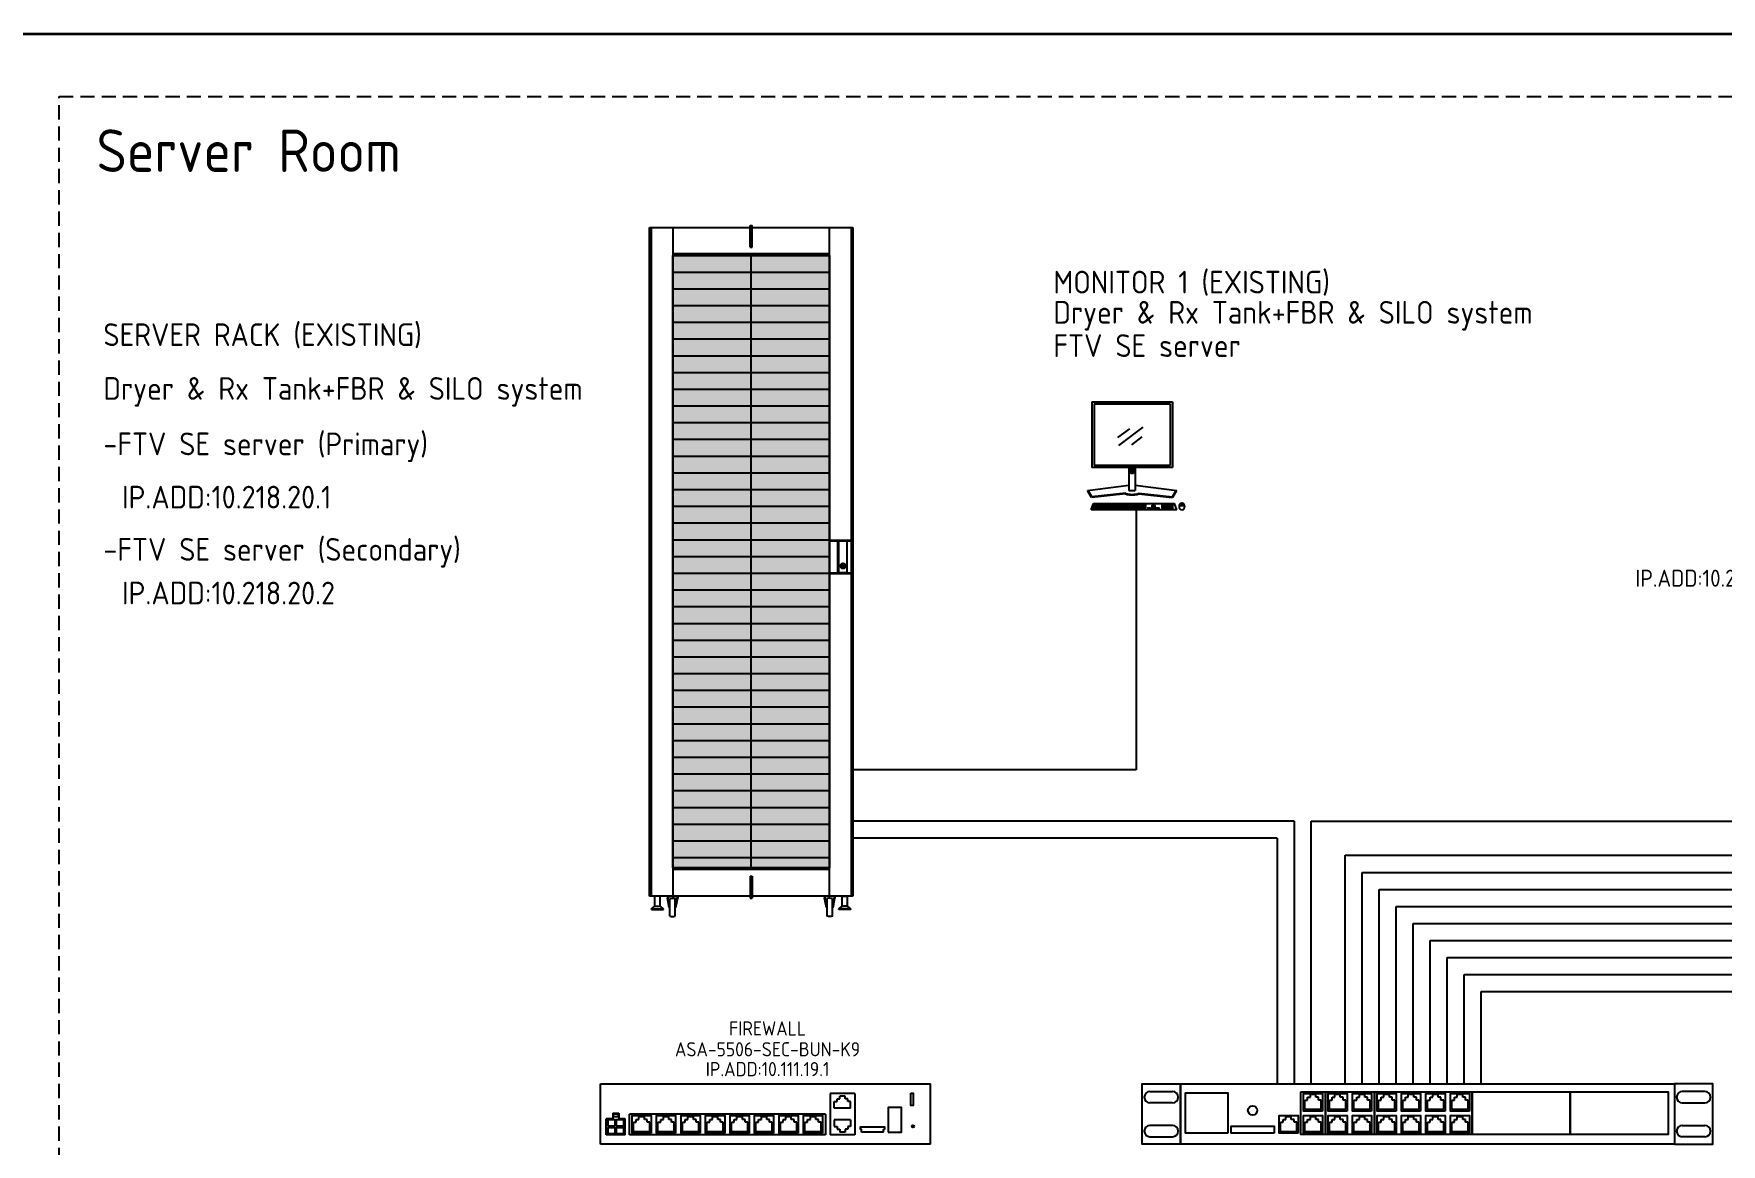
# Model space of a CAD drawing. Header units: inches. Extents: x -3706 to 19254, y 6721 to 14509.
# Drawn here: x 9814 to 12789, y 12552 to 14509 of the extents above; entities that cross this region are included whole.
import ezdxf
from ezdxf.enums import TextEntityAlignment as Align

# ---------------------------------------------------------------- set-up
doc = ezdxf.new("R2010")
doc.units = ezdxf.units.IN
doc.header["$LTSCALE"] = 100
doc.header["$MEASUREMENT"] = 0
doc.linetypes.add('HIDDEN', pattern=[0.375, 0.25, -0.125])
doc.layers.add('ASHADE', color=7, linetype='Continuous')
doc.layers.add('HELPPOINT', color=7, linetype='Continuous')
doc.styles.add('HTX11', font='O8111901')
doc.styles.add('STYLE1', font='isocp2.shx', dxfattribs={"height": 25})
doc.linetypes.add('ZIGZAG', pattern='A,0.0001,-0.2,[131,ltypeshp.shx,S=0.2,R=0,X=-0.2,Y=0],-0.4,[131,ltypeshp.shx,S=0.2,R=180,X=0.2,Y=0],-0.2', length=0.8001)

# ---------------------------------------------------------------- blocks, each defined once
blk = doc.blocks.new('ethernet')
at = {"color": 0}
for p, q in [((-18422, -8030.1), (-18402, -8030.1)), ((-17932.8, -8030.1), (-17952.8, -8030.1)), ((-18402, -8040.1), (-18422, -8040.1)), ((-18263.8, -8037.6), (-18261.4, -8037.6)), ((-18263.8, -8046), (-18263.8, -8037.6)), ((-18249.4, -8046), (-18263.8, -8046)), ((-18261.4, -8035.2), (-18259, -8035.2)), ((-18261.4, -8037.6), (-18261.4, -8035.2)), ((-18254.2, -8032.8), (-18259, -8032.8)), ((-18259, -8035.2), (-18259, -8032.8)), ((-18254.2, -8035.2), (-18254.2, -8032.8)), ((-18251.8, -8035.2), (-18254.2, -8035.2)), ((-18251.8, -8037.6), (-18251.8, -8035.2)), ((-18249.4, -8037.6), (-18251.8, -8037.6)), ((-18249.4, -8046), (-18249.4, -8037.6)), ((-18242.2, -8037.6), (-18239.8, -8037.6)), ((-18242.2, -8046), (-18242.2, -8037.6)), ((-18227.8, -8046), (-18242.2, -8046)), ((-18239.8, -8035.2), (-18237.4, -8035.2)), ((-18239.8, -8037.6), (-18239.8, -8035.2)), ((-18232.6, -8032.8), (-18237.4, -8032.8)), ((-18237.4, -8035.2), (-18237.4, -8032.8)), ((-18232.6, -8035.2), (-18232.6, -8032.8)), ((-18230.2, -8035.2), (-18232.6, -8035.2)), ((-18230.2, -8037.6), (-18230.2, -8035.2)), ((-18227.8, -8037.6), (-18230.2, -8037.6)), ((-18227.8, -8046), (-18227.8, -8037.6)), ((-17952.8, -8040.1), (-17932.8, -8040.1)), ((-18402, -8059.9), (-18422, -8059.9)), ((-18263.8, -8057.1), (-18261.4, -8057.1)), ((-18263.8, -8065.5), (-18263.8, -8057.1)), ((-18261.4, -8054.7), (-18259, -8054.7)), ((-18261.4, -8057.1), (-18261.4, -8054.7)), ((-18254.2, -8052.3), (-18259, -8052.3)), ((-18259, -8054.7), (-18259, -8052.3)), ((-18254.2, -8054.7), (-18254.2, -8052.3)), ((-18251.8, -8054.7), (-18254.2, -8054.7)), ((-18251.8, -8057.1), (-18251.8, -8054.7)), ((-18249.4, -8057.1), (-18251.8, -8057.1)), ((-18249.4, -8065.5), (-18249.4, -8057.1)), ((-18242.2, -8057.1), (-18239.8, -8057.1)), ((-18242.2, -8065.5), (-18242.2, -8057.1)), ((-18239.8, -8054.7), (-18237.4, -8054.7)), ((-18239.8, -8057.1), (-18239.8, -8054.7)), ((-18232.6, -8052.3), (-18237.4, -8052.3)), ((-18237.4, -8054.7), (-18237.4, -8052.3)), ((-18232.6, -8054.7), (-18232.6, -8052.3)), ((-18230.2, -8054.7), (-18232.6, -8054.7)), ((-18230.2, -8057.1), (-18230.2, -8054.7)), ((-18227.8, -8057.1), (-18230.2, -8057.1)), ((-18227.8, -8065.5), (-18227.8, -8057.1)), ((-17952.8, -8059.9), (-17932.8, -8059.9)), ((-18422, -8069.9), (-18402, -8069.9)), ((-18249.4, -8065.5), (-18263.8, -8065.5)), ((-18227.8, -8065.5), (-18242.2, -8065.5)), ((-17932.8, -8069.9), (-17952.8, -8069.9))]:
    blk.add_line(p, q, dxfattribs=at)
at = {"color": 6}
for p, q in [((-18285.4, -8037.6), (-18283, -8037.6)), ((-18285.4, -8046), (-18285.4, -8037.6)), ((-18271, -8046), (-18285.4, -8046)), ((-18283, -8035.2), (-18280.6, -8035.2)), ((-18283, -8037.6), (-18283, -8035.2)), ((-18275.8, -8032.8), (-18280.6, -8032.8)), ((-18280.6, -8035.2), (-18280.6, -8032.8)), ((-18275.8, -8035.2), (-18275.8, -8032.8)), ((-18273.4, -8035.2), (-18275.8, -8035.2)), ((-18273.4, -8037.6), (-18273.4, -8035.2)), ((-18271, -8037.6), (-18273.4, -8037.6)), ((-18271, -8046), (-18271, -8037.6)), ((-18285.4, -8057.1), (-18283, -8057.1)), ((-18285.4, -8065.5), (-18285.4, -8057.1)), ((-18283, -8054.7), (-18280.6, -8054.7)), ((-18283, -8057.1), (-18283, -8054.7)), ((-18275.8, -8052.3), (-18280.6, -8052.3)), ((-18280.6, -8054.7), (-18280.6, -8052.3)), ((-18275.8, -8054.7), (-18275.8, -8052.3)), ((-18273.4, -8054.7), (-18275.8, -8054.7)), ((-18273.4, -8057.1), (-18273.4, -8054.7)), ((-18271, -8057.1), (-18273.4, -8057.1)), ((-18271, -8065.5), (-18271, -8057.1)), ((-18271, -8065.5), (-18285.4, -8065.5))]:
    blk.add_line(p, q, dxfattribs=at)
at = {"color": 1}
for p, q in [((-18220.6, -8037.6), (-18218.2, -8037.6)), ((-18220.6, -8046), (-18220.6, -8037.6)), ((-18206.2, -8046), (-18220.6, -8046)), ((-18218.2, -8035.2), (-18215.8, -8035.2)), ((-18218.2, -8037.6), (-18218.2, -8035.2)), ((-18211, -8032.8), (-18215.8, -8032.8)), ((-18215.8, -8035.2), (-18215.8, -8032.8)), ((-18211, -8035.2), (-18211, -8032.8)), ((-18208.6, -8035.2), (-18211, -8035.2)), ((-18208.6, -8037.6), (-18208.6, -8035.2)), ((-18206.2, -8037.6), (-18208.6, -8037.6)), ((-18206.2, -8046), (-18206.2, -8037.6)), ((-18199.1, -8037.6), (-18196.7, -8037.6)), ((-18199.1, -8046), (-18199.1, -8037.6)), ((-18184.7, -8046), (-18199.1, -8046)), ((-18196.7, -8035.2), (-18194.3, -8035.2)), ((-18196.7, -8037.6), (-18196.7, -8035.2)), ((-18189.5, -8032.8), (-18194.3, -8032.8)), ((-18194.3, -8035.2), (-18194.3, -8032.8)), ((-18189.5, -8035.2), (-18189.5, -8032.8)), ((-18187.1, -8035.2), (-18189.5, -8035.2)), ((-18187.1, -8037.6), (-18187.1, -8035.2)), ((-18184.7, -8037.6), (-18187.1, -8037.6)), ((-18184.7, -8046), (-18184.7, -8037.6)), ((-18177.5, -8037.6), (-18175.1, -8037.6)), ((-18177.5, -8046), (-18177.5, -8037.6)), ((-18163.1, -8046), (-18177.5, -8046)), ((-18175.1, -8035.2), (-18172.7, -8035.2)), ((-18175.1, -8037.6), (-18175.1, -8035.2)), ((-18167.9, -8032.8), (-18172.7, -8032.8)), ((-18172.7, -8035.2), (-18172.7, -8032.8)), ((-18167.9, -8035.2), (-18167.9, -8032.8)), ((-18165.5, -8035.2), (-18167.9, -8035.2)), ((-18165.5, -8037.6), (-18165.5, -8035.2)), ((-18163.1, -8037.6), (-18165.5, -8037.6)), ((-18163.1, -8046), (-18163.1, -8037.6)), ((-18155.9, -8037.6), (-18153.5, -8037.6)), ((-18155.9, -8046), (-18155.9, -8037.6)), ((-18141.5, -8046), (-18155.9, -8046)), ((-18153.5, -8035.2), (-18151.1, -8035.2)), ((-18153.5, -8037.6), (-18153.5, -8035.2)), ((-18146.3, -8032.8), (-18151.1, -8032.8)), ((-18151.1, -8035.2), (-18151.1, -8032.8)), ((-18146.3, -8035.2), (-18146.3, -8032.8)), ((-18143.9, -8035.2), (-18146.3, -8035.2)), ((-18143.9, -8037.6), (-18143.9, -8035.2)), ((-18141.5, -8037.6), (-18143.9, -8037.6)), ((-18141.5, -8046), (-18141.5, -8037.6)), ((-18220.6, -8057.1), (-18218.2, -8057.1)), ((-18220.6, -8065.5), (-18220.6, -8057.1)), ((-18218.2, -8054.7), (-18215.8, -8054.7)), ((-18218.2, -8057.1), (-18218.2, -8054.7)), ((-18211, -8052.3), (-18215.8, -8052.3)), ((-18215.8, -8054.7), (-18215.8, -8052.3)), ((-18211, -8054.7), (-18211, -8052.3)), ((-18208.6, -8054.7), (-18211, -8054.7)), ((-18208.6, -8057.1), (-18208.6, -8054.7)), ((-18206.2, -8057.1), (-18208.6, -8057.1)), ((-18206.2, -8065.5), (-18206.2, -8057.1)), ((-18199.1, -8057.1), (-18196.7, -8057.1)), ((-18199.1, -8065.5), (-18199.1, -8057.1)), ((-18196.7, -8054.7), (-18194.3, -8054.7)), ((-18196.7, -8057.1), (-18196.7, -8054.7)), ((-18189.5, -8052.3), (-18194.3, -8052.3)), ((-18194.3, -8054.7), (-18194.3, -8052.3)), ((-18189.5, -8054.7), (-18189.5, -8052.3)), ((-18187.1, -8054.7), (-18189.5, -8054.7)), ((-18187.1, -8057.1), (-18187.1, -8054.7)), ((-18184.7, -8057.1), (-18187.1, -8057.1)), ((-18184.7, -8065.5), (-18184.7, -8057.1)), ((-18177.5, -8057.1), (-18175.1, -8057.1)), ((-18177.5, -8065.5), (-18177.5, -8057.1)), ((-18175.1, -8054.7), (-18172.7, -8054.7)), ((-18175.1, -8057.1), (-18175.1, -8054.7)), ((-18167.9, -8052.3), (-18172.7, -8052.3)), ((-18172.7, -8054.7), (-18172.7, -8052.3)), ((-18167.9, -8054.7), (-18167.9, -8052.3)), ((-18165.5, -8054.7), (-18167.9, -8054.7)), ((-18165.5, -8057.1), (-18165.5, -8054.7)), ((-18163.1, -8057.1), (-18165.5, -8057.1)), ((-18163.1, -8065.5), (-18163.1, -8057.1)), ((-18155.9, -8057.1), (-18153.5, -8057.1)), ((-18155.9, -8065.5), (-18155.9, -8057.1)), ((-18153.5, -8054.7), (-18151.1, -8054.7)), ((-18153.5, -8057.1), (-18153.5, -8054.7)), ((-18146.3, -8052.3), (-18151.1, -8052.3)), ((-18151.1, -8054.7), (-18151.1, -8052.3)), ((-18146.3, -8054.7), (-18146.3, -8052.3)), ((-18143.9, -8054.7), (-18146.3, -8054.7)), ((-18143.9, -8057.1), (-18143.9, -8054.7)), ((-18141.5, -8057.1), (-18143.9, -8057.1)), ((-18141.5, -8065.5), (-18141.5, -8057.1)), ((-18206.2, -8065.5), (-18220.6, -8065.5)), ((-18184.7, -8065.5), (-18199.1, -8065.5)), ((-18163.1, -8065.5), (-18177.5, -8065.5)), ((-18141.5, -8065.5), (-18155.9, -8065.5))]:
    blk.add_line(p, q, dxfattribs=at)
at = {"color": 5}
for p, q in [((-18307, -8057.1), (-18304.6, -8057.1)), ((-18307, -8065.5), (-18307, -8057.1)), ((-18304.6, -8054.7), (-18302.2, -8054.7)), ((-18304.6, -8057.1), (-18304.6, -8054.7)), ((-18297.4, -8052.3), (-18302.2, -8052.3)), ((-18302.2, -8054.7), (-18302.2, -8052.3)), ((-18297.4, -8054.7), (-18297.4, -8052.3)), ((-18295, -8054.7), (-18297.4, -8054.7)), ((-18295, -8057.1), (-18295, -8054.7)), ((-18292.6, -8057.1), (-18295, -8057.1)), ((-18292.6, -8065.5), (-18292.6, -8057.1)), ((-18292.6, -8065.5), (-18307, -8065.5))]:
    blk.add_line(p, q, dxfattribs=at)
at = {"color": 0}
for points in [[(-18395.2, -8076.5), (-18428.8, -8076.5), (-18428.8, -8023.4), (-18395.2, -8023.4)], [(-18267.4, -8030.4), (-18224.2, -8030.4), (-18224.2, -8068.1), (-18267.4, -8068.1)], [(-18248.2, -8047.3), (-18265, -8047.3), (-18265, -8031.7), (-18248.2, -8031.7)], [(-18226.6, -8047.3), (-18243.4, -8047.3), (-18243.4, -8031.7), (-18226.6, -8031.7)], [(-17959.6, -8076.5), (-17926, -8076.5), (-17926, -8023.4), (-17959.6, -8023.4)], [(-18248.2, -8066.8), (-18265, -8066.8), (-18265, -8051.2), (-18248.2, -8051.2)], [(-18226.6, -8066.8), (-18243.4, -8066.8), (-18243.4, -8051.2), (-18226.6, -8051.2)]]:
    blk.add_lwpolyline(points, close=True, dxfattribs=at)
at = {"color": 1}
for points in [[(-18395.2, -8023.4), (-17959.6, -8023.4), (-17959.6, -8076.5), (-18395.2, -8076.5)], [(-18224.2, -8030.4), (-18137.9, -8030.4), (-18137.9, -8068.1), (-18224.2, -8068.1)], [(-18205, -8047.3), (-18221.8, -8047.3), (-18221.8, -8031.7), (-18205, -8031.7)], [(-18183.5, -8047.3), (-18200.3, -8047.3), (-18200.3, -8031.7), (-18183.5, -8031.7)], [(-18161.9, -8047.3), (-18178.7, -8047.3), (-18178.7, -8031.7), (-18161.9, -8031.7)], [(-18140.3, -8047.3), (-18157.1, -8047.3), (-18157.1, -8031.7), (-18140.3, -8031.7)], [(-18205, -8066.8), (-18221.8, -8066.8), (-18221.8, -8051.2), (-18205, -8051.2)], [(-18183.5, -8066.8), (-18200.3, -8066.8), (-18200.3, -8051.2), (-18183.5, -8051.2)], [(-18161.9, -8066.8), (-18178.7, -8066.8), (-18178.7, -8051.2), (-18161.9, -8051.2)], [(-18140.3, -8066.8), (-18157.1, -8066.8), (-18157.1, -8051.2), (-18140.3, -8051.2)]]:
    blk.add_lwpolyline(points, close=True, dxfattribs=at)
at = {"color": 4}
for points in [[(-18353.3, -8066.8), (-18390.6, -8066.8), (-18390.6, -8031.3), (-18353.3, -8031.3)], [(-18137.9, -8030.4), (-18051.5, -8030.4), (-18051.5, -8068.1), (-18137.9, -8068.1)], [(-18051.5, -8030.4), (-17965.2, -8030.4), (-17965.2, -8068.1), (-18051.5, -8068.1)]]:
    blk.add_lwpolyline(points, close=True, dxfattribs=at)
at = {"color": 6}
for points in [[(-18289, -8030.4), (-18267.4, -8030.4), (-18267.4, -8068.1), (-18289, -8068.1)], [(-18269.8, -8047.3), (-18286.6, -8047.3), (-18286.6, -8031.7), (-18269.8, -8031.7)], [(-18269.8, -8066.8), (-18286.6, -8066.8), (-18286.6, -8051.2), (-18269.8, -8051.2)]]:
    blk.add_lwpolyline(points, close=True, dxfattribs=at)
at = {"color": 3}
blk.add_lwpolyline([(-18312.5, -8066.8), (-18350.5, -8066.8), (-18350.5, -8060.7), (-18312.5, -8060.7)], close=True, dxfattribs=at)
at = {"color": 5}
blk.add_lwpolyline([(-18291.4, -8066.8), (-18308.2, -8066.8), (-18308.2, -8051.2), (-18291.4, -8051.2)], close=True, dxfattribs=at)
at = {"color": 1}
blk.add_circle((-18331.5, -8046.7), 4.11, dxfattribs=at)
at = {"color": 0}
for centre, start, end in [((-18422, -8035.1), 90, 270), ((-18402, -8035.1), 270, 90), ((-17952.8, -8035.1), 90, 270), ((-17932.8, -8035.1), 270, 90), ((-18422, -8064.9), 90, 270), ((-18402, -8064.9), 270, 90), ((-17952.8, -8064.9), 90, 270), ((-17932.8, -8064.9), 270, 90)]:
    blk.add_arc(centre, 5, start, end, dxfattribs=at)
blk = doc.blocks.new('TPA')
at = {"layer": 'HELPPOINT', "color": 4, "lineweight": 35}
blk.add_line((562706.8, 505019.3), (567131, 505019.3), dxfattribs=at)
blk.add_line((562706.8, 505019.3), (567131, 505019.3), dxfattribs=at)
at = {"style": 'HTX11'}
for tag, p in [('A', (566704.3, 502037.1)), ('B', (567038.2, 501963.3))]:
    blk.add_attdef(tag, text='', height=16.8, dxfattribs=at).set_placement(p, align=Align.MIDDLE_CENTER)
blk = doc.blocks.new('DELL')
h = blk.add_hatch()
h.set_pattern_fill('HONEY', color=242, scale=150, style=0)
h.set_pattern_definition([(0, (-31468.274, 46972.288), (28.125, 16.237976), [18.75, -37.5]), (120, (-31468.274, 46972.288), (-28.125, 16.2379764), [18.75, -37.5]), (60, (-31468.274, 46972.288), (6e-08, 32.4759526), [-37.5, 18.75])])
h.paths.add_polyline_path([(14726.1, 30013.4), (14258.1, 30013.4), (14258.1, 28183.4), (14726.1, 28183.4)])
at = {"color": 1}
for p, q in [((14489.1, 30038.4), (14489.1, 30103.4)), ((14489.1, 30103.4), (14495.1, 30103.4)), ((14495.1, 30038.4), (14495.1, 30103.4)), ((14489.1, 30038.4), (14495.1, 30038.4)), ((14492.1, 28178.4), (14492.1, 30018.4)), ((14489.1, 28158.4), (14489.1, 28093.4)), ((14489.1, 28158.4), (14495.1, 28158.4)), ((14495.1, 28158.4), (14495.1, 28093.4)), ((14241.8, 28098.9), (14272.6, 28098.9)), ((14241.8, 28098.9), (14241.8, 28093.3)), ((14247.2, 28065.4), (14241.8, 28093.4)), ((14243.8, 28098.9), (14243.8, 28093.3)), ((14247.2, 28075.8), (14243.8, 28093.4)), ((14247.2, 28065.4), (14247.2, 28075.8)), ((14249.2, 28072.5), (14247.2, 28072.5)), ((14249.2, 28068.5), (14247.2, 28068.5)), ((14249.2, 28039.1), (14249.2, 28091.5)), ((14265.2, 28039.1), (14265.2, 28091.7)), ((14267.2, 28072.5), (14265.2, 28072.5)), ((14267.2, 28068.5), (14265.2, 28068.5)), ((14267.2, 28075.6), (14270.6, 28093.4)), ((14267.2, 28065.4), (14272.6, 28093.4)), ((14267.2, 28065.4), (14267.2, 28075.6)), ((14270.6, 28098.9), (14270.6, 28093.3)), ((14272.6, 28098.9), (14272.6, 28093.3)), ((14489.1, 28093.4), (14495.1, 28093.4)), ((14742.4, 28098.9), (14711.7, 28098.9)), ((14711.7, 28098.9), (14711.7, 28093.3)), ((14717.1, 28065.4), (14711.7, 28093.4)), ((14713.6, 28098.9), (14713.6, 28093.3)), ((14717.1, 28075.6), (14713.6, 28093.4)), ((14717.1, 28065.4), (14717.1, 28075.6)), ((14717.1, 28072.5), (14719, 28072.5)), ((14717.1, 28068.5), (14719, 28068.5)), ((14719, 28039.1), (14719, 28091.7)), ((14735, 28039.1), (14735, 28091.5)), ((14735, 28072.5), (14737, 28072.5)), ((14735, 28068.5), (14737, 28068.5)), ((14737, 28075.8), (14740.4, 28093.4)), ((14737, 28065.4), (14742.4, 28093.4)), ((14737, 28065.4), (14737, 28075.8)), ((14740.4, 28098.9), (14740.4, 28093.3)), ((14742.4, 28098.9), (14742.4, 28093.3))]:
    blk.add_line(p, q, dxfattribs=at)
at = {"color": 0}
for p, q in [((14726.1, 29163.4), (14791.1, 29163.4)), ((14726.1, 29063.4), (14726.1, 29163.4)), ((14726.1, 29161.4), (14791.1, 29161.4)), ((14754.1, 29160.9), (14779.1, 29160.9)), ((14791.1, 29163.4), (14791.1, 29063.4)), ((14726.1, 29065.4), (14791.1, 29065.4)), ((14726.1, 29063.4), (14791.1, 29063.4)), ((14754.1, 29065.9), (14779.1, 29065.9)), ((14766.4, 29087.9), (14766.4, 29083.9)), ((14766.9, 29087.9), (14766.9, 29083.9)), ((14194.2, 28061.1), (14204.2, 28069)), ((14194.2, 28061.1), (14230.2, 28061.1)), ((14194.2, 28059.1), (14194.2, 28061.1)), ((14194.2, 28059.1), (14230.2, 28059.1)), ((14204.2, 28069), (14204.2, 28098.9)), ((14220.2, 28098.9), (14204.2, 28098.9)), ((14204.2, 28069.1), (14220.2, 28069.1)), ((14220.2, 28069.1), (14220.2, 28098.9)), ((14230.2, 28061.1), (14220.2, 28069.1)), ((14230.2, 28059.1), (14230.2, 28061.1)), ((14754.1, 28061.1), (14764, 28069.1)), ((14790, 28061.1), (14754.1, 28061.1)), ((14754.1, 28059.1), (14754.1, 28061.1)), ((14790, 28059.1), (14754.1, 28059.1)), ((14764, 28069.1), (14764, 28098.9)), ((14764, 28098.9), (14780, 28098.9)), ((14780, 28069.1), (14764, 28069.1)), ((14780, 28069), (14780, 28098.9)), ((14790, 28061.1), (14780, 28069)), ((14790, 28059.1), (14790, 28061.1))]:
    blk.add_line(p, q, dxfattribs=at)
at = {"color": 242}
blk.add_lwpolyline([(14258.1, 30013.4), (14726.1, 30013.4), (14726.1, 28183.4), (14258.1, 28183.4)], close=True, dxfattribs=at)
at = {"color": 0}
for radius in [8, 4]:
    blk.add_circle((14766.6, 29085.9), radius, dxfattribs=at)
for radius, start, end in [(1, 104.4775, 255.5225), (2, 82.8192, 97.1808), (2, 262.8192, 277.1808), (1, 284.4775, 75.5225)]:
    blk.add_arc((14766.6, 29085.9), radius, start, end, dxfattribs=at)
at = {"color": 1, "extrusion": (0, 0, -1)}
for centre, major_axis in [((14257.6, 28064), (-20.4, 20.4)), ((14726.6, 28066.9), (20.4, -20.4))]:
    blk.add_ellipse(centre, major_axis=major_axis, ratio=1, start_param=6.772615, end_param=7.335635, dxfattribs=at)
at = {"color": 1}
for centre, major_axis in [((14726.6, 28064), (20.4, 20.4)), ((14257.6, 28066.9), (-20.4, -20.4))]:
    blk.add_ellipse(centre, major_axis=major_axis, ratio=1, start_param=6.772615, end_param=7.335635, dxfattribs=at)
at = {"layer": 'ASHADE', "color": 1}
for p, q in [((14188.1, 30097.9), (14489.1, 30097.9)), ((14188.1, 28098.9), (14188.1, 30097.9)), ((14193.1, 30097.9), (14193.1, 28098.9)), ((14258.1, 30097.9), (14258.1, 28098.9)), ((14495.1, 30097.9), (14796.1, 30097.9)), ((14726.1, 28098.9), (14726.1, 30097.9)), ((14791.1, 30097.9), (14791.1, 28098.9)), ((14796.1, 30097.9), (14796.1, 28098.9)), ((14726.1, 30018.4), (14258.1, 30018.4)), ((14726.1, 30013.4), (14258.1, 30013.4)), ((14726.1, 29963.4), (14258.1, 29963.4)), ((14726.1, 29913.4), (14258.1, 29913.4)), ((14726.1, 29863.4), (14258.1, 29863.4)), ((14726.1, 29813.4), (14258.1, 29813.4)), ((14726.1, 29763.4), (14258.1, 29763.4)), ((14726.1, 29713.4), (14258.1, 29713.4)), ((14726.1, 29663.4), (14258.1, 29663.4)), ((14726.1, 29613.4), (14258.1, 29613.4)), ((14726.1, 29563.4), (14258.1, 29563.4)), ((14726.1, 29513.4), (14258.1, 29513.4)), ((14726.1, 29463.4), (14258.1, 29463.4)), ((14726.1, 29413.4), (14258.1, 29413.4)), ((14726.1, 29363.4), (14258.1, 29363.4)), ((14726.1, 29313.4), (14258.1, 29313.4)), ((14726.1, 29263.4), (14258.1, 29263.4)), ((14726.1, 29213.4), (14258.1, 29213.4)), ((14726.1, 29163.4), (14258.1, 29163.4)), ((14726.1, 29113.4), (14258.1, 29113.4)), ((14726.1, 29063.4), (14258.1, 29063.4)), ((14726.1, 29013.4), (14258.1, 29013.4)), ((14726.1, 28963.4), (14258.1, 28963.4)), ((14726.1, 28913.4), (14258.1, 28913.4)), ((14726.1, 28863.4), (14258.1, 28863.4)), ((14726.1, 28813.4), (14258.1, 28813.4)), ((14726.1, 28763.4), (14258.1, 28763.4)), ((14726.1, 28713.4), (14258.1, 28713.4)), ((14726.1, 28663.4), (14258.1, 28663.4)), ((14726.1, 28613.4), (14258.1, 28613.4)), ((14726.1, 28563.4), (14258.1, 28563.4)), ((14726.1, 28513.4), (14258.1, 28513.4)), ((14726.1, 28463.4), (14258.1, 28463.4)), ((14726.1, 28413.4), (14258.1, 28413.4)), ((14726.1, 28363.4), (14258.1, 28363.4)), ((14726.1, 28313.4), (14258.1, 28313.4)), ((14726.1, 28263.4), (14258.1, 28263.4)), ((14726.1, 28213.4), (14258.1, 28213.4)), ((14726.1, 28183.4), (14258.1, 28183.4)), ((14726.1, 28178.4), (14258.1, 28178.4)), ((14489.1, 28098.9), (14188.1, 28098.9)), ((14796.1, 28098.9), (14495.1, 28098.9))]:
    blk.add_line(p, q, dxfattribs=at)
at = {"layer": 'ASHADE', "color": 0}
for p, q in [((14751.1, 29065.4), (14751.1, 29161.4)), ((14754.1, 29065.9), (14754.1, 29160.9)), ((14779.1, 29065.9), (14779.1, 29160.9))]:
    blk.add_line(p, q, dxfattribs=at)
blk = doc.blocks.new('ASA5506')
at = {"color": 0}
for p, q in [((8768, 12505.6), (9350, 12505.6)), ((9350, 12399.4), (9350, 12505.6)), ((9173.2, 12488.9), (9173.2, 12416.1)), ((9216.4, 12488.9), (9173.2, 12488.9)), ((9180.4, 12474.6), (9185.2, 12474.6)), ((9180.4, 12462.8), (9180.4, 12474.6)), ((9185.2, 12479.4), (9190, 12479.4)), ((9185.2, 12474.6), (9185.2, 12479.4)), ((9199.6, 12484.2), (9190, 12484.2)), ((9190, 12479.4), (9190, 12484.2)), ((9199.6, 12479.4), (9199.6, 12484.2)), ((9204.4, 12479.4), (9199.6, 12479.4)), ((9204.4, 12474.6), (9204.4, 12479.4)), ((9209.2, 12474.6), (9204.4, 12474.6)), ((9209.2, 12462.8), (9209.2, 12474.6)), ((9216.4, 12488.9), (9216.4, 12416.1)), ((8819.2, 12416.1), (8819.2, 12452.5)), ((9164.6, 12452.5), (8819.2, 12452.5)), ((8826.4, 12438.2), (8831.2, 12438.2)), ((8826.4, 12421.4), (8826.4, 12438.2)), ((8831.2, 12443), (8836, 12443)), ((8831.2, 12438.2), (8831.2, 12443)), ((8845.6, 12447.8), (8836, 12447.8)), ((8836, 12443), (8836, 12447.8)), ((8845.6, 12443), (8845.6, 12447.8)), ((8850.4, 12443), (8845.6, 12443)), ((8850.4, 12438.2), (8850.4, 12443)), ((8855.2, 12438.2), (8850.4, 12438.2)), ((8855.2, 12421.4), (8855.2, 12438.2)), ((8869.5, 12438.2), (8874.3, 12438.2)), ((8869.5, 12421.4), (8869.5, 12438.2)), ((8874.3, 12443), (8879.1, 12443)), ((8874.3, 12438.2), (8874.3, 12443)), ((8888.7, 12447.8), (8879.1, 12447.8)), ((8879.1, 12443), (8879.1, 12447.8)), ((8888.7, 12443), (8888.7, 12447.8)), ((8893.5, 12443), (8888.7, 12443)), ((8893.5, 12438.2), (8893.5, 12443)), ((8898.3, 12438.2), (8893.5, 12438.2)), ((8898.3, 12421.4), (8898.3, 12438.2)), ((8912.7, 12438.2), (8917.5, 12438.2)), ((8912.7, 12421.4), (8912.7, 12438.2)), ((8917.5, 12443), (8922.3, 12443)), ((8917.5, 12438.2), (8917.5, 12443)), ((8931.9, 12447.8), (8922.3, 12447.8)), ((8922.3, 12443), (8922.3, 12447.8)), ((8931.9, 12443), (8931.9, 12447.8)), ((8936.7, 12443), (8931.9, 12443)), ((8936.7, 12438.2), (8936.7, 12443)), ((8941.5, 12438.2), (8936.7, 12438.2)), ((8941.5, 12421.4), (8941.5, 12438.2)), ((8955.9, 12438.2), (8960.7, 12438.2)), ((8955.9, 12421.4), (8955.9, 12438.2)), ((8960.7, 12443), (8965.5, 12443)), ((8960.7, 12438.2), (8960.7, 12443)), ((8975.1, 12447.8), (8965.5, 12447.8)), ((8965.5, 12443), (8965.5, 12447.8)), ((8975.1, 12443), (8975.1, 12447.8)), ((8979.9, 12443), (8975.1, 12443)), ((8979.9, 12438.2), (8979.9, 12443)), ((8984.7, 12438.2), (8979.9, 12438.2)), ((8984.7, 12421.4), (8984.7, 12438.2)), ((8999.1, 12438.2), (9003.9, 12438.2)), ((8999.1, 12421.4), (8999.1, 12438.2)), ((9003.9, 12443), (9008.7, 12443)), ((9003.9, 12438.2), (9003.9, 12443)), ((9018.3, 12447.8), (9008.7, 12447.8)), ((9008.7, 12443), (9008.7, 12447.8)), ((9018.3, 12443), (9018.3, 12447.8)), ((9023.1, 12443), (9018.3, 12443)), ((9023.1, 12438.2), (9023.1, 12443)), ((9027.9, 12438.2), (9023.1, 12438.2)), ((9027.9, 12421.4), (9027.9, 12438.2)), ((9042.2, 12438.2), (9047, 12438.2)), ((9042.2, 12421.4), (9042.2, 12438.2)), ((9047, 12443), (9051.8, 12443)), ((9047, 12438.2), (9047, 12443)), ((9061.4, 12447.8), (9051.8, 12447.8)), ((9051.8, 12443), (9051.8, 12447.8)), ((9061.4, 12443), (9061.4, 12447.8)), ((9066.2, 12443), (9061.4, 12443)), ((9066.2, 12438.2), (9066.2, 12443)), ((9071, 12438.2), (9066.2, 12438.2)), ((9071, 12421.4), (9071, 12438.2)), ((9085.4, 12438.2), (9090.2, 12438.2)), ((9085.4, 12421.4), (9085.4, 12438.2)), ((9090.2, 12443), (9095, 12443)), ((9090.2, 12438.2), (9090.2, 12443)), ((9104.6, 12447.8), (9095, 12447.8)), ((9095, 12443), (9095, 12447.8)), ((9104.6, 12443), (9104.6, 12447.8)), ((9109.4, 12443), (9104.6, 12443)), ((9109.4, 12438.2), (9109.4, 12443)), ((9114.2, 12438.2), (9109.4, 12438.2)), ((9114.2, 12421.4), (9114.2, 12438.2)), ((9128.6, 12438.2), (9133.4, 12438.2)), ((9128.6, 12421.4), (9128.6, 12438.2)), ((9133.4, 12443), (9138.2, 12443)), ((9133.4, 12438.2), (9133.4, 12443)), ((9147.8, 12447.8), (9138.2, 12447.8)), ((9138.2, 12443), (9138.2, 12447.8)), ((9147.8, 12443), (9147.8, 12447.8)), ((9152.6, 12443), (9147.8, 12443)), ((9152.6, 12438.2), (9152.6, 12443)), ((9157.4, 12438.2), (9152.6, 12438.2)), ((9157.4, 12421.4), (9157.4, 12438.2)), ((9164.6, 12452.5), (9164.6, 12416.1)), ((9209.2, 12462.8), (9180.4, 12462.8)), ((9209.2, 12442.2), (9180.4, 12442.2)), ((9180.4, 12442.2), (9180.4, 12430.4)), ((9209.2, 12442.2), (9209.2, 12430.4)), ((9164.6, 12416.1), (8819.2, 12416.1)), ((8855.2, 12421.4), (8826.4, 12421.4)), ((8898.3, 12421.4), (8869.5, 12421.4)), ((8941.5, 12421.4), (8912.7, 12421.4)), ((8984.7, 12421.4), (8955.9, 12421.4)), ((9027.9, 12421.4), (8999.1, 12421.4)), ((9071, 12421.4), (9042.2, 12421.4)), ((9114.2, 12421.4), (9085.4, 12421.4)), ((9157.4, 12421.4), (9128.6, 12421.4)), ((9216.4, 12416.1), (9173.2, 12416.1)), ((9180.4, 12430.4), (9185.2, 12430.4)), ((9185.2, 12430.4), (9185.2, 12425.6)), ((9185.2, 12425.6), (9190, 12425.6)), ((9190, 12425.6), (9190, 12420.8)), ((9199.6, 12420.8), (9190, 12420.8)), ((9199.6, 12425.6), (9199.6, 12420.8)), ((9204.4, 12425.6), (9199.6, 12425.6)), ((9209.2, 12430.4), (9204.4, 12430.4)), ((9204.4, 12430.4), (9204.4, 12425.6)), ((9350, 12399.4), (8768, 12399.4))]:
    blk.add_line(p, q, dxfattribs=at)
blk.add_line((8768, 12399.4), (8768, 12505.6))
at = {"color": 3}
for p, q in [((8778.4, 12416.1), (8778.4, 12444.2)), ((8789.7, 12444.2), (8778.4, 12444.2)), ((8789.7, 12454), (8800.4, 12454)), ((8789.7, 12454), (8789.7, 12444.2)), ((8800.4, 12454), (8800.4, 12444.2)), ((8811.8, 12444.2), (8800.4, 12444.2)), ((8811.8, 12416.1), (8811.8, 12444.2)), ((8811.8, 12416.1), (8778.4, 12416.1))]:
    blk.add_line(p, q, dxfattribs=at)
at = {"color": 0}
for points in [[(9315, 12489.2), (9319.6, 12489.2), (9319.6, 12467.4), (9315, 12467.4)], [(8857.6, 12418.7), (8824, 12418.7), (8824, 12449.9), (8857.6, 12449.9)], [(8900.7, 12418.7), (8867.1, 12418.7), (8867.1, 12449.9), (8900.7, 12449.9)], [(8943.9, 12418.7), (8910.3, 12418.7), (8910.3, 12449.9), (8943.9, 12449.9)], [(8987.1, 12418.7), (8953.5, 12418.7), (8953.5, 12449.9), (8987.1, 12449.9)], [(9030.3, 12418.7), (8996.7, 12418.7), (8996.7, 12449.9), (9030.3, 12449.9)], [(9073.4, 12418.7), (9039.8, 12418.7), (9039.8, 12449.9), (9073.4, 12449.9)], [(9116.6, 12418.7), (9083, 12418.7), (9083, 12449.9), (9116.6, 12449.9)], [(9159.8, 12418.7), (9126.2, 12418.7), (9126.2, 12449.9), (9159.8, 12449.9)], [(9275.6, 12420.4), (9299, 12420.4), (9299, 12463.9), (9275.6, 12463.9)]]:
    blk.add_lwpolyline(points, close=True, dxfattribs=at)
at = {"color": 3}
for points in [[(8793.7, 12431.4), (8781.6, 12431.4), (8781.6, 12442.7), (8793.7, 12442.7)], [(8790.9, 12452.7), (8799.1, 12452.7), (8799.1, 12447.5), (8790.9, 12447.5)], [(8808.6, 12431.4), (8796.5, 12431.4), (8796.5, 12442.7), (8808.6, 12442.7)], [(8793.7, 12417.7), (8781.6, 12417.7), (8781.6, 12428.9), (8793.7, 12428.9)], [(8808.6, 12417.7), (8796.5, 12417.7), (8796.5, 12428.9), (8808.6, 12428.9)]]:
    blk.add_lwpolyline(points, close=True, dxfattribs=at)
at = {"color": 0}
for points in [[(9226.4, 12425.5), (9226.4, 12430), (9269, 12430), (9269, 12425.5)], [(9228.1, 12420.4), (9228.1, 12420.4), (9228.1, 12425.5), (9226.4, 12425.5)], [(9267.3, 12420.4), (9228.1, 12420.4)], [(9267.3, 12420.4), (9267.3, 12425.5), (9269, 12425.5)]]:
    blk.add_lwpolyline(points, dxfattribs=at)
blk.add_circle((9318.9, 12430.7), 2)

msp = doc.modelspace()

# ---------------------------------------------------------------- linework, layer by layer
at = {"color": 0}
for p, q in [((11679.8, 13860.4), (11821.6, 13860.4)), ((11679.8, 13860.4), (11679.8, 13744.7)), ((11683.5, 13856.7), (11817.8, 13856.7)), ((11683.5, 13856.7), (11683.5, 13748.4)), ((11817.8, 13856.7), (11817.8, 13748.4)), ((11821.6, 13860.4), (11821.6, 13744.7)), ((11725.3, 13797.4), (11746.5, 13812.5)), ((11727.4, 13783.1), (11770.3, 13815.5)), ((11750.4, 13784.8), (11768.6, 13798.7)), ((11821.6, 13744.7), (11679.8, 13744.7)), ((11817.8, 13748.4), (11683.5, 13748.4)), ((11745.1, 13744.7), (11745.1, 13703.8)), ((11756.3, 13744.7), (11756.3, 13703.8)), ((11672.1, 13703.8), (11745.1, 13713.3)), ((11679.1, 13691.6), (11672.1, 13703.8)), ((11679.8, 13692.7), (11673.2, 13704.1)), ((11739.7, 13699.2), (11679.8, 13692.7)), ((11739.1, 13698), (11679.9, 13691.6)), ((11745.1, 13703.8), (11756.3, 13703.8)), ((11756.3, 13713.3), (11829.3, 13703.8)), ((11762, 13699.2), (11821.6, 13692.7)), ((11762.5, 13698), (11821.5, 13691.6)), ((11821.6, 13692.7), (11828.2, 13704.1)), ((11822.2, 13691.6), (11829.3, 13703.8)), ((11678.4, 13670.2), (11682.4, 13680.9)), ((11829.4, 13670.2), (11678.4, 13670.2)), ((11682.4, 13680.9), (11825.2, 13680.9)), ((11829.4, 13670.2), (11825.2, 13680.9))]:
    msp.add_line(p, q, dxfattribs=at)
at = {"color": 4, "linetype": 'ZIGZAG', "ltscale": 0.5}
for p, q in [((11758, 13670.8), (11758, 13212)), ((11758, 13212), (11258.3, 13212))]:
    msp.add_line(p, q, dxfattribs=at)
for p, q in [((11834.3, 13677.6), (11842.7, 13677.6)), ((11838.5, 13682.4), (11838.5, 13677.6))]:
    msp.add_line(p, q)
at = {"color": 2}
for p, q in [((12036.1, 13121.1), (11258.3, 13121.1)), ((12036.1, 13121.1), (12036.1, 12658.1)), ((12066.1, 12658.1), (12066.1, 13121.1)), ((12066.1, 13121.1), (13041.8, 13121.1)), ((12006.1, 13091.1), (11258.3, 13091.1)), ((12006.1, 13091.1), (12006.1, 12658.1)), ((12126.1, 13061.1), (13743.1, 13061.1)), ((12126.1, 12658.1), (12126.1, 13061.1)), ((12156.1, 12658.1), (12156.1, 13031.1)), ((12156.1, 13031.1), (13773.1, 13031.1)), ((12186.1, 13001.1), (13803.1, 13001.1)), ((12186.1, 12658.1), (12186.1, 13001.1)), ((12216.1, 12971.1), (13833.1, 12971.1)), ((12216.1, 12658.1), (12216.1, 12971.1)), ((12246.1, 12941.1), (13863.1, 12941.1)), ((12246.1, 12658.1), (12246.1, 12941.1)), ((12276.1, 12911.1), (13893.1, 12911.1)), ((12276.1, 12658.1), (12276.1, 12911.1)), ((12306.1, 12881.1), (13803.1, 12881.1)), ((12306.1, 12658.1), (12306.1, 12881.1)), ((12336.1, 12851.1), (13773.1, 12851.1)), ((12336.1, 12658.1), (12336.1, 12851.1)), ((12366.1, 12821.1), (13743.1, 12821.1)), ((12366.1, 12658.1), (12366.1, 12821.1))]:
    msp.add_line(p, q, dxfattribs=at)
at = {"color": 8, "linetype": 'HIDDEN'}
msp.add_lwpolyline([(9859.2, 14398.4), (13491.5, 14398.4), (13491.5, 12333.2), (9859.2, 12333.2)], close=True, dxfattribs=at)
at = {"color": 0}
for points in [[(11681.2, 13672.7), (11684.9, 13672.7), (11684.9, 13670.8), (11681.2, 13670.8)], [(11681.9, 13675.4), (11689.7, 13675.4), (11689.7, 13673.6), (11681.9, 13673.6)], [(11683.3, 13676.5), (11685.7, 13676.5), (11685.7, 13677.8), (11683.3, 13677.8)], [(11684.3, 13680), (11688, 13680), (11688, 13678.4), (11684.3, 13678.4)], [(11686.3, 13676.5), (11688.8, 13676.5), (11688.8, 13677.8), (11686.3, 13677.8)], [(11687.3, 13672.7), (11690.9, 13672.7), (11690.9, 13670.8), (11687.3, 13670.8)], [(11689.8, 13676.5), (11692.2, 13676.5), (11692.2, 13677.8), (11689.8, 13677.8)], [(11693.8, 13678.9), (11697.5, 13678.9), (11697.5, 13677), (11693.8, 13677)], [(11693.8, 13676), (11697.5, 13676), (11697.5, 13674.1), (11693.8, 13674.1)], [(11693.8, 13672.7), (11697.5, 13672.7), (11697.5, 13670.8), (11693.8, 13670.8)], [(11698.5, 13678.9), (11702.2, 13678.9), (11702.2, 13677), (11698.5, 13677)], [(11698.5, 13676), (11702.2, 13676), (11702.2, 13674.1), (11698.5, 13674.1)], [(11701.6, 13672.8), (11743.7, 13672.8), (11743.7, 13670.8), (11701.6, 13670.8)], [(11703.2, 13678.9), (11706.8, 13678.9), (11706.8, 13677), (11703.2, 13677)], [(11703.2, 13676), (11706.8, 13676), (11706.8, 13674.1), (11703.2, 13674.1)], [(11707.8, 13678.9), (11711.5, 13678.9), (11711.5, 13677), (11707.8, 13677)], [(11707.8, 13676), (11711.5, 13676), (11711.5, 13674.1), (11707.8, 13674.1)], [(11712, 13678.9), (11715.7, 13678.9), (11715.7, 13677), (11712, 13677)], [(11712, 13676), (11715.7, 13676), (11715.7, 13674.1), (11712, 13674.1)], [(11716.4, 13678.9), (11720, 13678.9), (11720, 13677), (11716.4, 13677)], [(11716.4, 13676), (11720, 13676), (11720, 13674.1), (11716.4, 13674.1)], [(11720.7, 13678.9), (11724.3, 13678.9), (11724.3, 13677), (11720.7, 13677)], [(11720.7, 13676), (11724.3, 13676), (11724.3, 13674.1), (11720.7, 13674.1)], [(11725.2, 13678.9), (11728.9, 13678.9), (11728.9, 13677), (11725.2, 13677)], [(11725.2, 13676), (11728.9, 13676), (11728.9, 13674.1), (11725.2, 13674.1)], [(11730, 13678.9), (11733.6, 13678.9), (11733.6, 13677), (11730, 13677)], [(11730, 13676), (11733.6, 13676), (11733.6, 13674.1), (11730, 13674.1)], [(11734.8, 13678.9), (11738.4, 13678.9), (11738.4, 13677), (11734.8, 13677)], [(11734.8, 13676), (11738.4, 13676), (11738.4, 13674.1), (11734.8, 13674.1)], [(11739.4, 13678.9), (11743.1, 13678.9), (11743.1, 13677), (11739.4, 13677)], [(11739.4, 13676), (11743.1, 13676), (11743.1, 13674.1), (11739.4, 13674.1)], [(11744.3, 13678.9), (11748, 13678.9), (11748, 13677), (11744.3, 13677)], [(11744.3, 13676), (11748, 13676), (11748, 13674.1), (11744.3, 13674.1)], [(11747.2, 13672.7), (11750.8, 13672.7), (11750.8, 13670.8), (11747.2, 13670.8)], [(11749.5, 13678.9), (11753.1, 13678.9), (11753.1, 13677), (11749.5, 13677)], [(11749.5, 13676), (11753.1, 13676), (11753.1, 13674.1), (11749.5, 13674.1)], [(11754.2, 13678.9), (11757.9, 13678.9), (11757.9, 13677), (11754.2, 13677)], [(11754.2, 13676), (11757.9, 13676), (11757.9, 13674.1), (11754.2, 13674.1)], [(11754.4, 13672.7), (11758, 13672.7), (11758, 13670.8), (11754.4, 13670.8)], [(11759.8, 13678.9), (11763.5, 13678.9), (11763.5, 13677), (11759.8, 13677)], [(11759.8, 13676), (11763.5, 13676), (11763.5, 13674.1), (11759.8, 13674.1)], [(11761.7, 13672.7), (11765.3, 13672.7), (11765.3, 13670.8), (11761.7, 13670.8)], [(11765.1, 13678.9), (11768.7, 13678.9), (11768.7, 13677), (11765.1, 13677)], [(11765.1, 13676), (11768.7, 13676), (11768.7, 13674.1), (11765.1, 13674.1)], [(11769.2, 13672.7), (11772.9, 13672.7), (11772.9, 13670.8), (11769.2, 13670.8)], [(11770.7, 13678.9), (11774.3, 13678.9), (11774.3, 13677), (11770.7, 13677)], [(11770.7, 13676), (11774.3, 13676), (11774.3, 13674.1), (11770.7, 13674.1)], [(11777.7, 13670.8), (11783.2, 13670.8), (11783.2, 13673.1), (11777.7, 13673.1)], [(11785.5, 13674.5), (11791, 13674.5), (11791, 13676.8), (11785.5, 13676.8)], [(11785.5, 13670.8), (11791, 13670.8), (11791, 13673.1), (11785.5, 13673.1)], [(11793.1, 13670.8), (11798.6, 13670.8), (11798.6, 13673.1), (11793.1, 13673.1)], [(11803.2, 13676.4), (11806.4, 13676.4), (11806.4, 13678.5), (11803.2, 13678.5)], [(11803.2, 13673.6), (11806.4, 13673.6), (11806.4, 13675.7), (11803.2, 13675.7)], [(11803.4, 13670.8), (11814.3, 13670.8), (11814.3, 13672.9), (11803.4, 13672.9)], [(11807, 13676.4), (11810.2, 13676.4), (11810.2, 13678.5), (11807, 13678.5)], [(11807, 13673.6), (11810.2, 13673.6), (11810.2, 13675.7), (11807, 13675.7)], [(11810.9, 13676.4), (11814.2, 13676.4), (11814.2, 13678.5), (11810.9, 13678.5)], [(11810.9, 13673.6), (11814.2, 13673.6), (11814.2, 13675.7), (11810.9, 13675.7)], [(11815.4, 13676.4), (11818.7, 13676.4), (11818.7, 13678.5), (11815.4, 13678.5)], [(11815.4, 13673.6), (11818.7, 13673.6), (11818.7, 13675.7), (11815.4, 13675.7)], [(11815.4, 13670.8), (11818.7, 13670.8), (11818.7, 13672.9), (11815.4, 13672.9)], [(11820.1, 13675.7), (11822.5, 13675.7), (11822.5, 13679.5), (11820.1, 13679.5)], [(11820.1, 13670.8), (11822.5, 13670.8), (11822.5, 13674.7), (11820.1, 13674.7)]]:
    msp.add_lwpolyline(points, close=True, dxfattribs=at)
for radius in [4.44, 3.33, 2.21]:
    msp.add_circle((11750.8, 13738.4), radius, dxfattribs=at)
msp.add_ellipse((11750.8, 13699.1), major_axis=(12.6, 0), ratio=0.230769, start_param=3.149573, end_param=6.264196, dxfattribs=at)
msp.add_ellipse((11838.5, 13675.9), major_axis=(0, -6.5), ratio=0.672876)
for points in [[(11739.7, 13699.2), (11739.7, 13699.2), (11739.6, 13699.1), (11739.5, 13699.1)], [(11762.1, 13699.1), (11762.1, 13699.1), (11762, 13699.1), (11762, 13699.2)]]:
    msp.add_open_spline(points, degree=3, dxfattribs=at)
msp.add_open_spline([(11739.5, 13699.1), (11739.6, 13699), (11739.8, 13698.9), (11740.1, 13698.8), (11740.3, 13698.7), (11741, 13698.4), (11741.7, 13698.2), (11743, 13697.9), (11743.8, 13697.8), (11745.5, 13697.6), (11746.4, 13697.5), (11748.9, 13697.3), (11750.5, 13697.3), (11753.6, 13697.3), (11755.1, 13697.4), (11757.6, 13697.7), (11758.6, 13697.9), (11760.1, 13698.3), (11760.6, 13698.4), (11761.4, 13698.7), (11761.6, 13698.8), (11762, 13699), (11762.1, 13699), (11762.1, 13699.1)], degree=3, knots=[0.320672, 0.320672, 0.320672, 0.320672, 0.442427, 0.442427, 0.564181, 0.564181, 0.805497, 0.805497, 1.046814, 1.046814, 1.28813, 1.28813, 1.669049, 1.669049, 2.049968, 2.049968, 2.358568, 2.358568, 2.568612, 2.568612, 2.727402, 2.727402, 2.820921, 2.820921, 2.820921, 2.820921], dxfattribs=at)

# ---------------------------------------------------------------- block references
for name, p, xscale, yscale, zscale in [('TPA', (-1418083.1, -1265412), 2.534400000000687, 2.534399999999096, 2.534400000000001), ('ethernet', (48626.1, 28705), 2, 2, 2)]:
    msp.add_blockref(name, p, dxfattribs=dict(xscale=xscale, yscale=yscale, zscale=zscale))
at = {"color": 3, "xscale": 0.5896800000009534, "yscale": 0.5896800000064104, "zscale": 0.58968}
msp.add_blockref('DELL', (2533.3, -3580.3), dxfattribs=at)
msp.add_blockref('ASA5506', (2045.3, 152.6))

# ---------------------------------------------------------------- texts
at = {"style": 'STYLE1'}
for s, height, p in [('Server Room', 75, (9925.2, 14265.5)), ('MONITOR 1 (EXISTING)', 40, (11611.9, 14051.3)), ('Dryer & Rx Tank+FBR & SILO system ', 40, (11611.9, 13998.1)), ('SERVER RACK (EXISTING)', 40, (9937.3, 13958.7)), ('FTV SE server', 40, (11611.9, 13939.4)), ('Dryer & Rx Tank+FBR & SILO system ', 40, (9937.3, 13863.9)), ('-FTV SE server (Primary)', 40, (9937.3, 13766.2)), ('IP.ADD:10.218.20.1', 40, (9970, 13672.4)), ('-FTV SE server (Secondary)', 40, (9937.3, 13580.3)), ('IP.ADD:10.218.20.2', 40, (9970, 13503.4)), ('IP.ADD:10.218.23.1', 30, (12637.8, 13534.5))]:
    msp.add_text(s, height=height, dxfattribs=at).set_placement(p)
for s, p in [('FIREWALL', (11108, 12756, 49.9)), ('ASA-5506-SEC-BUN-K9', (11108, 12719.3, 49.9)), ('IP.ADD:10.111.19.1', (11108, 12684.3, 49.9))]:
    msp.add_text(s, height=25, dxfattribs=at).set_placement(p, align=Align.MIDDLE_CENTER)

doc.saveas('drawing.dxf')
